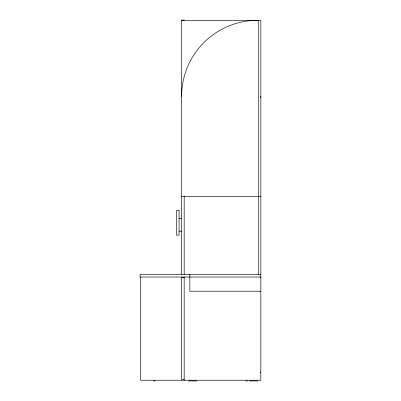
<?xml version="1.0" encoding="UTF-8"?>
<svg xmlns="http://www.w3.org/2000/svg" width="401" height="401" viewBox="0 0 401 401"><rect width="100%" height="100%" fill="white"/><g stroke="black" fill="none" stroke-linecap="round" stroke-linejoin="round"><path stroke-width="0.6" d="M181.618 20.336L260.84 20.336L260.84 380.238L140.581 380.238L140.581 277.026M260.414 97.002L260.84 97.002M260.414 97.087L260.84 97.087M181.618 196.385L260.84 196.385M179.062 218.5L181.618 218.5M179.062 231.166L181.618 231.166M260.84 274.469L140.16 274.469L140.16 277.026L260.84 277.026M184.174 277.307L181.618 277.307L181.618 379.531L184.174 379.531M260.414 277.733L260.84 277.733M260.414 277.818L260.84 277.818M260.84 291.221L189.853 291.221L189.853 274.469M260.414 372.349L260.84 372.349M260.414 372.434L260.84 372.434M153.508 380.95L155.207 380.95M188.43 380.95L196.951 380.95M245.793 380.95L247.492 380.95M249.482 380.95L257.998 380.95M258.284 20.336L258.284 274.469M184.174 20.361L184.174 20.05L181.618 20.05L181.618 274.54M184.174 196.074L184.174 274.459M184.174 277.026L184.174 380.238M181.618 96.29A75.954 75.954 0 0 1 257.572 20.336M179.062 210.55L176.505 210.55L176.505 235.141L179.062 235.141L179.062 210.55"/></g></svg>
